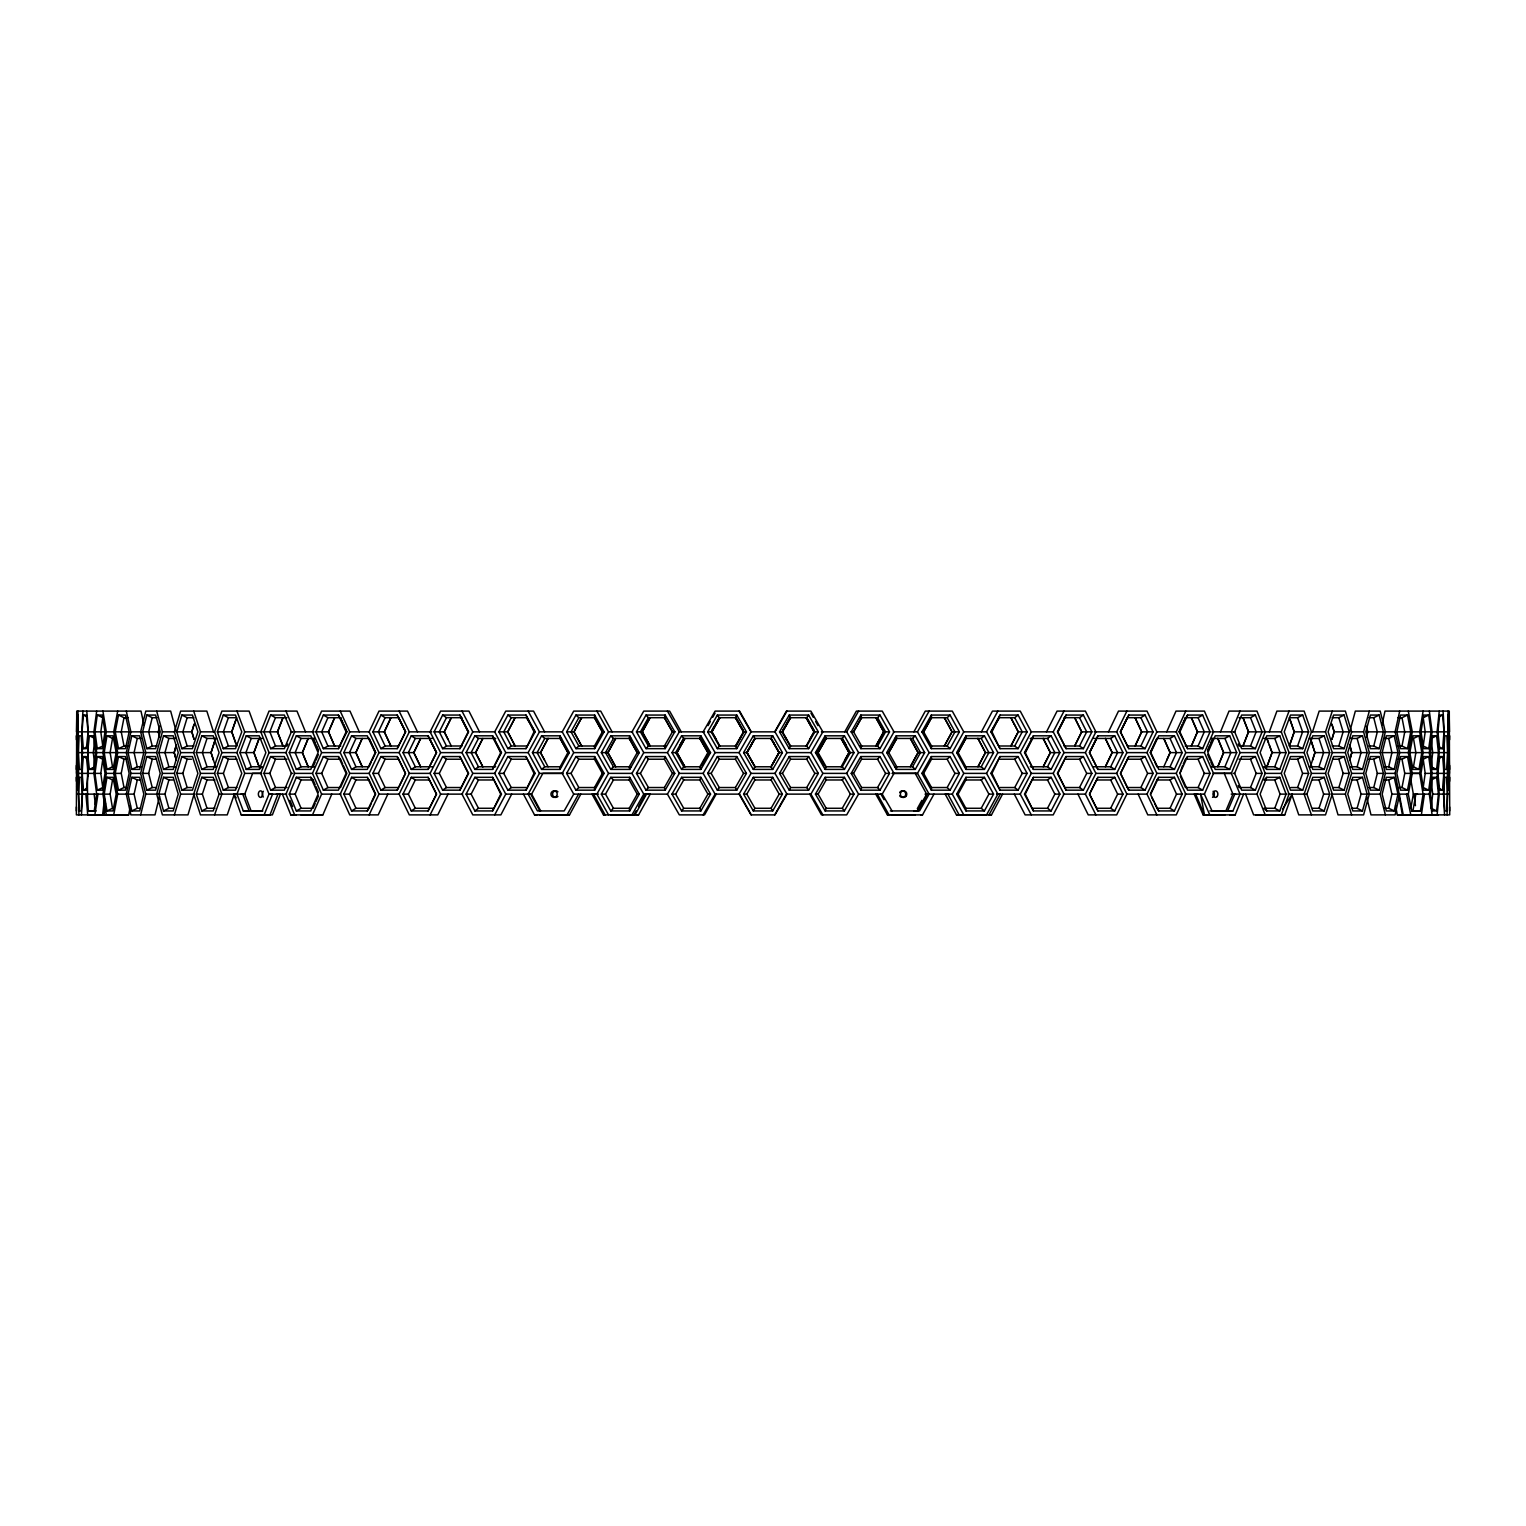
<?xml version="1.0" encoding="UTF-8"?>
<svg xmlns="http://www.w3.org/2000/svg" width="1526" height="1526" viewBox="0 0 1526 1526"><rect width="100%" height="100%" fill="white"/><g stroke="black" fill="none" stroke-linecap="round" stroke-linejoin="round"><path stroke-width="1.5" d="M106.305 814.884L102.91 794.13L85.914 794.13L87.745 814.903L103.825 814.903L103.825 810.935M76.376 810.935L76.395 806.968M76.376 769.409L76.395 765.442M1449.605 739.786L1449.7 735.818M1449.605 781.293L1449.7 777.325M76.529 731.851L76.815 715.065L77.826 715.065L77.826 748.656L76.815 748.656L76.72 744.688M143.978 724.945L141.002 711.097L76.72 711.097L76.395 814.884L128.699 814.884L130.435 805.671M76.529 773.377L76.815 756.572L77.826 756.572L77.826 790.163L76.815 790.163L76.72 786.214M1395.565 805.671L1397.301 814.884L1449.7 814.884L1449.28 711.097L1384.998 711.097L1382.022 724.945M1449.28 744.688L1449.185 748.656L1448.174 748.656L1448.174 715.065L1449.185 715.065L1449.471 731.851M1449.28 786.214L1449.185 790.163L1448.174 790.163L1448.174 756.572L1449.185 756.572L1449.471 773.377M560.042 769.409L560.156 766.777L567.901 752.604L560.156 738.45L560.042 735.818L541.596 735.818L532.44 752.623L541.596 769.409L560.042 769.409L569.332 752.623L560.042 735.818M965.958 769.409L965.844 766.777L958.099 752.604L965.844 738.45L965.958 735.818L984.404 735.818L993.56 752.623L984.404 769.409L965.958 769.409L956.668 752.623L965.958 735.818M965.958 810.935L965.844 808.284L958.099 794.13L965.844 779.977L965.958 777.325L984.404 777.325L993.56 794.13L984.404 810.935L965.958 810.935L956.668 794.13L965.958 777.325M78.913 814.884L77.979 711.097M78.341 752.623L79.123 735.818L81.164 735.818L82.385 752.623L81.164 769.409L79.123 769.409L78.341 752.623L83.835 752.604M78.341 794.13L79.123 777.325L81.164 777.325L82.385 794.13L81.164 810.935L79.123 810.935L78.341 794.13L83.835 794.13M1447.087 814.884L1448.021 711.097M1447.659 752.623L1446.877 769.409L1444.836 769.409L1443.615 752.623L1444.836 735.818L1446.877 735.818L1447.659 752.623L1439.266 752.623L1437.091 731.851L1439.266 711.097M1447.659 794.13L1446.877 810.935L1444.836 810.935L1443.615 794.13L1444.836 777.325L1446.877 777.325L1447.659 794.13L1432.685 794.13L1431.14 808.284M594.663 748.656L594.472 746.004L602.35 731.851L594.472 717.697L594.663 715.065L575.931 715.065L566.623 731.851L575.931 748.656L594.663 748.656L604.086 731.851L594.663 715.065M594.663 790.163L594.472 787.53L602.331 773.377L594.472 759.223L594.663 756.572L575.931 756.572L566.623 773.377L575.931 790.163L594.663 790.163L604.086 773.377L594.663 756.572M931.337 748.656L931.528 746.004L923.65 731.851L931.509 717.697L931.337 715.065L950.069 715.065L959.377 731.851L950.069 748.656L931.337 748.656L921.914 731.851L931.337 715.065M931.337 790.163L931.528 787.53L923.65 773.377L931.509 759.223L931.337 756.572L950.069 756.572L959.377 773.377L950.069 790.163L931.337 790.163L921.914 773.377L931.337 756.572M87.859 734.731L87.936 728.036M87.859 776.257L87.936 769.562M1438.064 735.608L1437.931 726.223M1438.064 777.135L1438.064 769.619M81.412 814.884C84.197 780.301 80.191 745.699 82.976 711.097M82.022 731.851L83.32 715.065L86.353 715.065L88.088 731.851L86.353 748.656L83.32 748.656L82.022 731.851L87.65 731.851M82.022 773.377L83.32 756.572L86.353 756.572L88.088 773.377L86.353 790.163L83.32 790.163L82.022 773.377L87.65 773.377M1443.977 731.851L1442.68 748.656L1439.647 748.656L1437.912 731.851L1439.647 715.065L1442.68 715.065L1443.977 731.851L1438.35 731.851M1443.024 711.097C1445.809 745.699 1441.803 780.301 1444.588 814.884M1443.977 773.377L1442.68 790.163L1439.647 790.163L1437.912 773.377L1439.647 756.572L1442.68 756.572L1443.977 773.377L1438.35 773.377M96.691 711.097L93.906 731.851L96.691 752.623L93.906 773.377L96.691 794.13L94.23 810.935L88.374 810.935C85.609 777.631 90.377 744.383 86.734 711.097M87.573 752.623L89.366 735.818L93.41 735.818L95.623 752.623L93.41 769.409L89.366 769.409L87.573 752.623L102.91 752.623L106.305 773.377L102.91 794.13M1438.427 752.623L1436.634 769.409L1432.59 769.409L1430.377 752.623L1432.59 735.818L1436.634 735.818L1438.427 752.623L1423.09 752.623L1419.695 773.377L1423.09 794.13L1420.439 810.935L1411.798 810.935L1408.288 794.13L1412.294 773.377L1408.288 752.623L1412.294 731.851L1408.288 711.097M1437.091 814.884L1439.266 794.13L1437.091 773.377L1439.266 752.623M1431.14 766.777L1432.685 752.623L1431.14 738.45M1436.634 810.935L1438.427 794.13L1436.634 777.325L1432.59 777.325L1430.377 794.13L1432.59 810.935L1436.634 810.935L1432.971 809.161M94.86 738.45L93.315 752.604L94.86 766.777M104.092 814.884L105.447 803.363M104.531 798.747L102.604 814.903L101.231 814.903M97.263 790.163L102.776 787.53L100.811 773.377L102.776 759.223L97.263 756.572L94.974 773.377L97.263 790.163L102.299 790.163L105.008 773.377L102.299 756.572L97.263 756.572M1428.737 756.572L1423.224 759.223L1425.189 773.377L1423.224 787.53L1428.737 790.163L1431.026 773.377L1428.737 756.572L1423.701 756.572L1420.992 773.377L1423.701 790.163L1428.737 790.163M94.974 731.851L97.263 715.065L102.299 715.065L105.008 731.851L102.299 748.656L97.263 748.656L94.974 731.851L114.965 731.851M1432.094 814.884L1429.309 794.13L1432.094 773.377L1429.309 752.623L1432.094 731.851L1429.309 711.097M1428.737 748.656L1431.026 731.851L1428.737 715.065L1423.701 715.065L1420.992 731.851L1423.701 748.656L1428.737 748.656L1423.224 746.004L1425.189 731.851L1423.224 717.697L1428.737 715.065M525.993 748.656L534.005 731.851L525.993 715.065L507.891 715.065L498.907 731.851L507.891 748.656L525.993 748.656L535.111 731.851L525.993 715.065M525.993 790.163L534.005 773.377L525.993 756.572L507.891 756.572L498.907 773.377L507.891 790.163L525.993 790.163L535.111 773.377L525.993 756.572M1000.007 715.065L991.995 731.851L1000.007 748.656L1018.109 748.656L1027.093 731.851L1018.109 715.065L1000.007 715.065L990.889 731.851L1000.007 748.656M1000.007 790.163L991.995 773.377L1000.007 756.572L1018.109 756.572L1027.093 773.377L1018.109 790.163L1000.007 790.163L990.889 773.377L1000.007 756.572M106.992 810.935L112.504 808.284L110.139 794.13L112.504 779.977L106.992 777.325L104.207 794.13L106.992 810.935L112.981 810.935L116.186 794.13L112.981 777.325L106.992 777.325M102.91 752.623L106.305 731.851L102.91 711.097M104.207 752.623L106.992 735.818L112.981 735.818L116.186 752.623L112.981 769.409L106.992 769.409L104.207 752.623L116.205 752.604M1423.09 711.097L1419.695 731.851L1423.09 752.623M1421.793 752.623L1419.008 769.409L1413.019 769.409L1409.814 752.623L1413.019 735.818L1419.008 735.818L1421.793 752.623L1409.795 752.623M1419.008 769.409L1413.496 766.777L1415.861 752.623L1413.496 738.45L1419.008 735.818M106.992 735.818L112.504 738.45L110.139 752.604L112.504 766.777L106.992 769.409M1410.901 807.96L1413.343 794.13L1410.921 780.263M1412.904 810.935L1415.88 794.13L1417.52 794.13M629.723 769.409L629.246 766.777L637.219 752.604L629.246 738.45L629.723 735.818L610.762 735.818L601.32 752.623L610.762 769.409L629.723 769.409L639.26 752.623L629.723 735.818M629.723 810.935L629.246 808.284L637.219 794.13L629.246 779.977L629.723 777.325L610.762 777.325L601.32 794.13L610.762 810.935L629.723 810.935L639.26 794.13L629.723 777.325M896.277 769.409L896.754 766.777L888.781 752.604L896.735 738.45L896.277 735.818L915.238 735.818L924.68 752.623L915.238 769.409L896.277 769.409L886.74 752.623L896.277 735.818M118.513 790.163L124.007 787.53L121.241 773.377L124.007 759.223L118.513 756.572L115.232 773.377L118.513 790.163L125.456 790.163L129.138 773.377L125.456 756.572L118.513 756.572M1407.487 756.572L1401.993 759.223L1404.759 773.377L1401.993 787.53L1407.487 790.163L1410.768 773.377L1407.487 756.572L1400.544 756.572L1396.862 773.377L1400.544 790.163L1407.487 790.163M117.712 711.097L113.706 731.851L117.712 752.623L113.706 773.377L117.712 794.13L113.706 814.884M115.232 731.851L118.513 715.065L125.456 715.065L129.138 731.851L125.456 748.656L118.513 748.656L115.232 731.851L141.308 731.851M1407.487 748.656L1401.993 746.004L1404.759 731.851L1401.993 717.697L1407.487 715.065L1410.768 731.851L1407.487 748.656L1400.544 748.656L1396.862 731.851L1400.544 715.065L1407.487 715.065M118.513 715.065L124.007 717.697L121.241 731.851L124.007 746.004L118.513 748.656M131.808 810.935L139.686 810.935L143.826 794.13L139.686 777.325L131.808 777.325L128.05 794.13L131.808 810.935L137.264 808.284L134.097 794.13L137.264 779.977L140.487 779.977M1394.192 777.325L1388.736 779.977L1391.903 794.13L1388.736 808.284L1394.192 810.935L1397.95 794.13L1394.192 777.325L1386.314 777.325L1382.175 794.13L1386.314 810.935L1394.192 810.935M159.486 796.438L155.003 814.884L130.893 814.884L126.296 794.13L130.893 773.377L126.296 752.623L130.893 731.851L126.296 711.097M128.05 752.623L131.808 735.818L139.686 735.818L143.826 752.623L139.686 769.409L131.808 769.409L128.05 752.623L143.864 752.604M1399.704 711.097L1395.107 731.851L1399.704 752.623L1395.107 773.377L1403.271 814.884L1421.374 814.903L1424.445 794.13L1413.343 794.13M1397.95 752.623L1394.192 769.409L1386.314 769.409L1382.175 752.623L1386.314 735.818L1394.192 735.818L1397.95 752.623L1382.155 752.623M1394.192 769.409L1388.736 766.777L1391.903 752.623L1388.736 738.45L1394.192 735.818M141.136 738.45L137.264 738.45L134.097 752.604L137.264 766.777L131.808 769.409M159.581 737.478L158.227 731.851L159.562 726.147M1366.876 735.608L1366.876 728.036M155.862 787.53L152.238 787.53L148.69 773.377L152.238 759.223L155.862 759.223M159.124 728.093L159.105 735.608M1366.419 737.497L1367.811 731.851L1366.419 726.223M1368.936 759.223L1373.762 759.223L1377.31 773.377L1373.762 787.53L1368.936 787.53M142.605 731.851L146.82 715.065L155.633 715.065L160.211 731.851L155.633 748.656L146.82 748.656L142.605 731.851L158.227 731.851M140.64 814.884L145.79 794.13L140.64 773.377L145.79 752.623L140.64 731.851L145.79 711.097L170.664 711.097L176.253 731.851M142.605 773.377L146.82 756.572L155.633 756.572L160.211 773.377L155.633 790.163L146.82 790.163L142.605 773.377L148.69 773.377M1383.395 731.851L1379.18 748.656L1370.367 748.656L1365.789 731.851L1370.367 715.065L1379.18 715.065L1383.395 731.851L1367.811 731.851M1385.36 814.884L1380.21 794.13L1385.36 773.377L1380.21 752.623L1385.36 731.851L1380.21 711.097L1355.336 711.097L1349.747 731.851M1383.395 773.377L1379.18 790.163L1370.367 790.163L1365.789 773.377L1370.367 756.572L1379.18 756.572L1383.395 773.377L1377.31 773.377M492.593 769.409L500.738 752.604L492.593 735.818L474.872 735.818L466.098 752.623L474.872 769.409L492.593 769.409L501.539 752.623L492.593 735.818M492.593 810.935L500.738 794.13L492.593 777.325L474.872 777.325L466.098 794.13L474.872 810.935L492.593 810.935L501.539 794.13L492.593 777.325M1368.936 746.004L1373.762 746.004L1377.31 731.851L1373.762 717.697L1369.032 717.697M156.968 717.697L152.238 717.697L148.69 731.851L152.238 746.004L156.968 746.004M176.253 745.108L174.212 752.623L176.253 760.139L174.231 752.604L176.234 744.993M1033.407 769.409L1025.262 752.623L1033.407 735.818L1051.128 735.818L1059.902 752.623L1051.128 769.409L1033.407 769.409L1024.461 752.623L1033.407 735.818M1033.407 810.935L1025.262 794.13L1033.407 777.325L1051.128 777.325L1059.902 794.13L1051.128 810.935L1033.407 810.935L1024.461 794.13L1033.407 777.325M1349.747 745.108L1351.788 752.623L1349.766 760.12L1351.788 752.623L1349.766 744.993M172.877 808.284L168.89 808.284L164.961 794.13L168.89 779.977L172.877 779.977M1351.788 779.977L1357.11 779.977L1361.039 794.13L1357.11 808.284L1351.788 808.284M213.468 731.851L206.83 711.097L180.64 711.097L174.384 731.851L180.64 752.623L174.384 773.377L180.64 794.13L194.088 794.13L187.965 814.884L162.405 814.884L156.682 794.13L162.405 773.377L156.682 752.623L162.405 731.851L156.682 711.097M158.857 752.623L163.53 735.818L173.22 735.818L178.256 752.623L173.22 769.409L163.53 769.409L158.857 752.623L174.231 752.604M158.857 794.13L163.53 777.325L173.22 777.325L178.256 794.13L173.22 810.935L163.53 810.935L158.857 794.13L164.961 794.13M1312.532 731.851L1319.17 711.097L1345.36 711.097L1351.616 731.851L1345.36 752.623L1351.616 773.377L1345.36 794.13L1331.912 794.13L1338.035 814.884L1363.595 814.884L1369.318 794.13L1363.595 773.377L1369.318 752.623L1363.595 731.851L1369.318 711.097M1367.143 752.623L1362.47 769.409L1352.78 769.409L1347.744 752.623L1352.78 735.818L1362.47 735.818L1367.143 752.623L1351.788 752.623M1367.143 794.13L1362.47 810.935L1352.78 810.935L1347.744 794.13L1352.78 777.325L1362.47 777.325L1367.143 794.13L1361.039 794.13M1350.224 766.777L1357.11 766.777L1361.039 752.623L1357.11 738.45L1350.224 738.45M194.088 724.335L191.837 731.851L194.069 739.385L191.875 731.851L194.05 724.24M175.776 738.45L168.89 738.45L164.961 752.604L168.89 766.777L175.776 766.777M665.164 748.656L664.401 746.004L672.432 731.851L664.401 717.697L665.164 715.065L646.013 715.065L636.476 731.851L646.013 748.656L665.164 748.656L674.778 731.851L665.164 715.065M665.164 790.163L664.401 787.53L672.432 773.377L664.401 759.223L665.164 756.572L646.013 756.572L636.476 773.377L646.013 790.163L665.164 790.163L674.778 773.377L665.164 756.572M860.836 748.656L861.599 746.004L853.568 731.851L861.58 717.697L860.836 715.065L879.987 715.065L889.524 731.851L879.987 748.656L860.836 748.656L851.222 731.851L860.836 715.065M860.836 790.163L861.599 787.53L853.568 773.377L861.58 759.223L860.836 756.572L879.987 756.572L889.524 773.377L879.987 790.163L860.836 790.163L851.222 773.377L860.836 756.572M1331.912 724.335L1334.163 731.851L1331.931 739.366L1334.163 731.851L1331.95 724.24M191.513 787.53L187.164 787.53L182.872 773.377L187.164 759.223L191.513 759.223M1333.018 759.223L1338.836 759.223L1343.128 773.377L1338.836 787.53L1333.018 787.53M176.768 731.851L181.88 715.065L192.429 715.065L197.903 731.851L192.429 748.656L181.88 748.656L176.768 731.851L191.875 731.851M176.768 773.377L181.88 756.572L192.429 756.572L197.903 773.377L192.429 790.163L181.88 790.163L176.768 773.377L182.872 773.377M174.384 814.884L180.64 794.13M1349.232 731.851L1344.12 748.656L1333.571 748.656L1328.097 731.851L1333.571 715.065L1344.12 715.065L1349.232 731.851L1334.163 731.851M1349.232 773.377L1344.12 790.163L1333.571 790.163L1328.097 773.377L1333.571 756.572L1344.12 756.572L1349.232 773.377L1343.128 773.377M1332.16 746.004L1338.836 746.004L1343.128 731.851L1338.836 717.697L1332.16 717.697M215.605 766.777L211.065 752.604L215.605 738.45M193.84 717.697L187.164 717.697L182.872 731.851L187.164 746.004L193.84 746.004M214.937 808.284L207.021 808.284L202.367 794.13L207.021 779.977L214.937 779.977M1310.376 766.777L1314.935 752.604L1311.12 740.644M213.449 760.139L211.046 752.623L214.899 740.682M1312.551 760.139L1314.954 752.623L1310.376 738.45M1312.703 779.977L1318.979 779.977L1323.633 794.13L1318.979 808.284L1312.703 808.284M234.355 794.13L227.24 814.884L200.497 814.884L193.707 794.13L200.497 773.377L193.707 752.623L200.497 731.851L193.707 711.097M196.282 752.623L201.814 735.818L213.22 735.818L219.095 752.623L213.22 769.409L201.814 769.409L196.282 752.623L211.065 752.604M196.282 794.13L201.814 777.325L213.22 777.325L219.095 794.13L213.22 810.935L201.814 810.935L196.282 794.13L202.367 794.13M1291.645 794.13L1298.76 814.884L1325.503 814.884L1332.293 794.13L1325.503 773.377L1332.293 752.623L1325.503 731.851L1332.293 711.097M1329.718 752.623L1324.187 769.409L1312.78 769.409L1306.905 752.623L1312.78 735.818L1324.187 735.818L1329.718 752.623L1314.954 752.623M1329.718 794.13L1324.187 810.935L1312.78 810.935L1306.905 794.13L1312.78 777.325L1324.187 777.325L1329.718 794.13L1323.633 794.13M1309.461 766.777L1318.979 766.777L1323.633 752.623L1318.979 738.45L1309.461 738.45M223.292 748.656L228.404 746.004L236.873 746.004L231.78 731.851L236.644 717.697L228.385 717.697L223.292 715.065L217.36 731.851L223.292 748.656L235.5 748.656L241.776 731.851L235.5 715.065L223.292 715.065M216.539 738.45L207.021 738.45L202.367 752.604L207.021 766.777L216.539 766.777M1290.119 719.871L1294.22 731.851L1290.119 743.791M236.873 787.53L228.404 787.53L223.406 773.377L228.385 759.223L236.873 759.223M235.901 719.91L231.742 731.851L235.881 743.791M1302.708 715.065L1297.596 717.697L1289.336 717.697L1294.258 731.851L1289.336 746.004L1297.596 746.004L1302.708 748.656L1308.64 731.851L1302.708 715.065L1290.5 715.065L1284.224 731.851L1290.5 748.656L1302.708 748.656M1290.882 759.223L1297.596 759.223L1302.594 773.377L1297.596 787.53L1290.882 787.53M214.575 814.884L221.88 794.13L214.575 773.377L221.88 752.623L214.575 731.851L221.88 711.097L249.1 711.097L256.692 731.851M217.36 773.377L223.292 756.572L235.5 756.572L241.776 773.377L235.5 790.163L223.292 790.163L217.36 773.377L223.406 773.377M1311.425 814.884L1304.12 794.13L1311.425 773.377L1304.12 752.623L1311.425 731.851L1304.12 711.097L1276.9 711.097L1269.308 731.851M1308.64 773.377L1302.708 790.163L1290.5 790.163L1284.224 773.377L1290.5 756.572L1302.708 756.572L1308.64 773.377L1302.594 773.377M256.692 760.139L259.153 766.777L253.907 752.623L259.134 738.45L253.907 752.623L256.673 760.12M1297.596 746.004L1302.594 731.851L1297.596 717.697M1260.419 814.903L1255.993 814.903L1284.758 814.903L1292.236 794.13L1282.508 809.219M228.385 717.697L223.406 731.851L228.404 746.004M459.917 748.656L468.177 731.851L459.917 715.065L442.635 715.065L434.109 731.851L442.635 748.656L459.917 748.656L468.654 731.851L459.917 715.065M459.917 790.163L468.177 773.377L459.917 756.572L442.635 756.572L434.109 773.377L442.635 790.163L459.917 790.163L468.654 773.377L459.917 756.572M1269.327 760.12L1272.055 752.604L1269.327 744.993M1066.083 748.656L1057.823 731.851L1066.083 715.065L1083.365 715.065L1091.891 731.851L1083.365 748.656L1066.083 748.656L1057.346 731.851L1066.083 715.065M1066.083 790.163L1057.823 773.377L1066.083 756.572L1083.365 756.572L1091.891 773.377L1083.365 790.163L1066.083 790.163L1057.346 773.377L1066.083 756.572M1268.507 742.819L1266.866 738.45L1272.093 752.623L1266.866 766.777L1269.308 760.139M1274.763 779.977L1280.066 794.13L1274.763 808.284L1263.929 808.284L1266.771 810.935L1279.742 810.935L1286.075 794.13L1279.742 777.325L1266.771 777.325L1263.909 779.977L1274.763 779.977L1279.742 777.325M305.486 731.851L296.979 711.097L269.034 711.097L260.774 731.851L269.034 752.623L260.774 773.377L269.034 794.13L262.091 810.935L243.283 810.935L236.969 794.13L244.732 773.377L236.95 752.623L244.732 731.851L236.95 711.097M239.925 752.623L246.258 735.818L259.229 735.818L265.886 752.623L259.229 769.409L246.258 769.409L239.925 752.623L253.945 752.604M1245.578 794.13L1253.628 814.884L1281.268 814.884L1289.05 794.13L1281.268 773.377L1289.05 752.623L1281.268 731.851L1289.05 711.097M1266.771 769.409L1260.114 752.623L1266.771 735.818L1279.742 735.818L1286.075 752.623L1279.742 769.409L1266.771 769.409L1263.929 766.777L1274.763 766.777L1279.742 769.409M277.503 731.851L282.997 717.697L277.465 731.851L283.016 746.004L277.465 731.851L263.922 731.851L270.636 748.656L284.351 748.656L291.352 731.851L284.351 715.065L270.636 715.065L263.922 731.851M1274.763 766.777L1280.066 752.623L1274.763 738.45L1263.909 738.45M251.046 810.745L244.751 794.13L252.629 773.377L261.69 773.358M244.751 794.13L233.764 794.13L241.242 814.903L270.007 814.903L277.961 794.13M1248.497 731.851L1243.003 746.004L1248.535 731.851L1243.003 717.697L1248.535 731.851L1262.078 731.851L1255.364 748.656L1241.649 748.656L1234.648 731.851L1241.649 715.065L1255.364 715.065L1262.078 731.851M262.091 738.45L251.237 738.45L245.934 752.604L251.237 766.777L262.071 766.777L259.229 769.409M286.945 787.53L275.5 787.53L269.854 773.377L275.481 759.223L286.945 759.223M1266.771 777.325L1260.114 794.13L1266.771 810.935M1239.055 759.223L1250.5 759.223L1256.146 773.377L1250.5 787.53L1239.055 787.53L1238.235 785.509M700.873 769.409L699.824 766.777L707.911 752.604L699.824 738.45L700.873 735.818L681.588 735.818L671.974 752.623L681.588 769.409L700.873 769.409L710.544 752.623L700.873 735.818M700.873 810.935L699.824 808.284L707.911 794.13L699.824 779.977L700.873 777.325L681.588 777.325L671.974 794.13L681.588 810.935L700.873 810.935L710.544 794.13L700.873 777.325M825.127 769.409L826.176 766.777L818.089 752.604L826.157 738.45L825.127 735.818L844.412 735.818L854.026 752.623L844.412 769.409L825.127 769.409L815.456 752.623L825.127 735.818M825.127 810.935L826.176 808.284L818.089 794.13L826.157 779.977L825.127 777.325L844.412 777.325L854.026 794.13L844.412 810.935L825.127 810.935L815.456 794.13L825.127 777.325M263.922 773.377L270.636 756.572L284.351 756.572L291.352 773.377L284.351 790.163L270.636 790.163L263.922 773.377L269.854 773.377M302.396 752.604L308.195 738.45L302.358 752.623L308.195 766.777L302.358 752.623L289.291 752.623L296.349 769.409L310.77 769.409L318.114 752.623L310.77 735.818L296.349 735.818L289.291 752.623M1265.226 814.884L1256.966 794.13L1265.226 773.377L1256.966 752.623L1265.226 731.851L1256.966 711.097L1229.021 711.097L1220.514 731.851M1262.078 773.377L1255.364 790.163L1241.649 790.163L1234.648 773.377L1241.649 756.572L1255.364 756.572L1262.078 773.377L1256.146 773.377M1238.235 743.982L1239.055 746.004L1250.5 746.004L1256.146 731.851L1250.5 717.697L1239.055 717.697M264.132 814.903L272.563 794.13L269.034 794.13L286.583 794.13M1223.604 752.604L1217.805 766.777L1223.642 752.623L1217.805 738.45L1223.642 752.623L1236.709 752.623L1229.651 769.409L1215.23 769.409L1207.886 752.623L1215.23 735.818L1229.651 735.818L1236.709 752.623M1197.891 794.13L1194.209 794.13L1203.117 814.884L1235.202 814.903L1243.614 794.13M287.765 743.982L286.945 746.004L275.5 746.004L270.636 748.656M311.075 808.284L301.08 808.284L295.147 794.13L301.061 779.977L313.097 779.977L315.233 784.955M286.945 717.697L275.481 717.697L272.811 724.24L269.854 731.851L275.5 746.004M328.567 731.851L334.614 717.697L328.51 731.851L334.614 746.004L328.51 731.851L315.958 731.851L323.359 748.656L338.429 748.656L346.898 731.851L343.503 724.24M294.671 814.884L285.972 794.13L294.671 773.377L285.972 752.623L294.671 731.851L285.972 711.097M310.77 777.325L318.114 794.13L310.77 810.935L296.349 810.935L289.291 794.13L296.349 777.325L310.77 777.325L313.097 779.977M1209.851 810.935L1232.951 810.935L1240.028 794.13L1231.329 773.377L1240.028 752.623L1231.329 731.851L1240.028 711.097M1211.892 766.777L1224.92 766.777L1230.853 752.623L1224.92 738.45L1211.797 738.45M1225.95 810.745L1232.951 794.13L1224.233 773.339L1213.246 773.358M1197.433 731.851L1191.386 746.004L1197.49 731.851L1191.386 717.697L1197.49 731.851L1210.042 731.851L1202.641 748.656L1187.571 748.656L1179.102 731.851L1182.497 724.24M1227.648 810.935L1234.801 794.13M343.484 765.861L346.898 773.377L340.508 787.53L327.918 787.53L321.719 773.377L327.918 759.223L340.508 759.223L342.74 764.202M1207.581 750.716L1210.023 744.993M313.097 766.777L315.233 761.798M313.097 808.284L315.233 803.305M301.805 814.884L322.883 814.884L331.791 794.13M1210.767 743.448L1212.903 738.45L1210.976 742.819M314.203 738.45L301.061 738.45L295.147 752.604L301.08 766.777L314.108 766.777M315.958 760.139L318.4 754.493M315.958 801.646L318.4 796.019M1207.6 750.735L1210.042 745.108M1183.241 764.125L1185.492 759.223L1198.082 759.223L1204.281 773.377L1198.082 787.53L1185.492 787.53L1180.418 776.257M355.901 752.604L362.215 738.45L355.863 752.623L362.234 766.777L355.901 752.604L343.846 752.623L351.571 769.409L367.27 769.409L375.224 752.623L367.27 735.818L351.571 735.818L343.846 752.623M315.958 731.851L323.359 715.065L338.429 715.065L342.759 722.599M312.487 814.884L321.604 794.13L312.487 773.377L321.604 752.623L312.487 731.851L321.604 711.097L349.988 711.097L359.278 731.851M338.429 756.572L346.097 773.377L338.429 790.163L323.359 790.163L315.958 773.377L323.359 756.572L338.429 756.572L340.508 759.223M1232.951 810.935L1212.045 810.935L1204.415 794.13L1213.513 773.377L1204.395 752.623L1213.513 731.851L1204.395 711.097L1176.012 711.097L1166.722 731.851M1210.042 773.377L1202.641 790.163L1187.571 790.163L1179.903 773.377L1187.571 756.572L1202.641 756.572L1210.042 773.377L1204.281 773.377M1185.187 746.004L1198.082 746.004L1204.281 731.851L1198.082 717.697L1185.092 717.697M1166.761 760.12L1170.099 752.604L1163.785 738.45L1170.137 752.623L1163.785 766.777M371.39 803.305L369.063 808.284L355.959 808.284L349.492 794.13L355.959 779.977L369.063 779.977L375.701 794.13L372.153 801.646M1182.497 765.747L1179.903 773.377M1183.26 722.675L1187.571 715.065L1202.641 715.065L1210.042 731.851M340.908 717.697L327.918 717.697L321.719 731.851L327.918 746.004L340.813 746.004M338.429 748.656L346.097 731.851L338.429 715.065M1187.571 715.065L1179.903 731.851L1187.571 748.656M384.361 731.851L390.923 717.697L384.323 731.851L390.923 746.004L384.323 731.851L372.897 731.851L380.909 748.656L397.18 748.656L405.573 731.851L397.18 715.065L380.909 715.065L372.897 731.851M1179.102 731.851L1182.516 724.354M1156.918 779.977L1158.73 777.325L1174.429 777.325L1182.154 794.13L1174.429 810.935L1158.73 810.935L1150.299 794.13L1156.918 779.977L1170.041 779.977L1176.508 794.13L1170.041 808.284L1156.937 808.284L1154.553 803.172M387.871 794.13L378.219 814.884L349.74 814.884L340.222 794.13L349.74 773.377L340.222 752.623L349.74 731.851L340.222 711.097M369.063 808.284L367.27 810.935L351.571 810.935L343.846 794.13L351.571 777.325L367.27 777.325L369.063 779.977M1138.129 794.13L1147.781 814.884L1176.26 814.884L1185.778 794.13L1176.26 773.377L1185.778 752.623L1176.26 731.851L1185.778 711.097M1183.241 722.599L1185.492 717.697M1182.154 752.623L1174.429 769.409L1158.73 769.409L1150.776 752.623L1158.73 735.818L1174.429 735.818L1182.154 752.623L1170.137 752.623M1141.639 731.851L1135.077 746.004L1141.677 731.851L1135.077 717.697L1141.677 731.851L1153.103 731.851L1145.091 748.656L1128.82 748.656L1120.427 731.851L1128.82 715.065L1145.091 715.065L1153.103 731.851M1154.61 761.798L1156.937 766.777L1170.041 766.777L1176.508 752.623L1170.041 738.45L1156.918 738.45L1150.299 752.604L1153.847 760.139M398.706 759.223L397.18 756.572L380.909 756.572L372.897 773.377L380.909 790.163L397.18 790.163L398.706 787.53L385.124 787.53L378.41 773.377L385.105 759.223L398.706 759.223L405.573 773.377L399.507 785.871M371.39 761.798L369.063 766.777L355.959 766.777L351.571 769.409M1156.937 738.45L1150.299 752.623M372.153 760.139L375.701 752.623L369.082 738.45L355.959 738.45L349.492 752.604L355.959 766.777M367.27 810.935L375.224 794.13L367.27 777.325M413.87 752.604L420.642 738.45L413.813 752.623L420.642 766.777L413.813 752.623L402.998 752.623L411.295 769.409L428.081 769.409L436.589 752.623L428.081 735.818L411.295 735.818L402.998 752.623M1158.73 777.325L1150.776 794.13M428.081 769.409L432.659 760.12M428.081 810.935L436.436 794.13L428.081 777.325L411.295 777.325L402.998 794.13L411.295 810.935L428.081 810.935L436.589 794.13L428.081 777.325M1127.294 759.223L1140.876 759.223L1147.59 773.377L1140.876 787.53L1127.294 787.53L1120.427 773.377L1128.82 756.572L1145.091 756.572L1153.103 773.377L1145.091 790.163L1128.82 790.163L1127.294 787.53M369.12 814.884L379.001 794.13L369.12 773.377L379.001 752.623L369.12 731.851L379.001 711.097L407.499 711.097L417.495 731.851M1093.36 760.139L1089.564 752.623L1097.919 735.818L1114.705 735.818L1123.002 752.623L1114.705 769.409L1097.919 769.409L1089.411 752.623L1097.919 735.818M1097.919 810.935L1089.564 794.13L1097.919 777.325L1114.705 777.325L1123.002 794.13L1114.705 810.935L1097.919 810.935L1089.411 794.13L1097.919 777.325M1156.88 814.884L1146.999 794.13L1156.88 773.377L1146.999 752.623L1156.88 731.851L1146.999 711.097L1118.501 711.097L1108.505 731.851M1112.13 752.604L1105.358 766.777L1112.187 752.623L1105.358 738.45L1112.187 752.623L1123.002 752.623M1127.294 746.004L1140.876 746.004L1147.59 731.851L1140.876 717.697L1127.294 717.697L1120.427 731.851L1128.82 748.656M429.34 808.284L415.32 808.284L408.377 794.13L415.301 779.977L429.34 779.977M448.034 739.385L444.276 731.851L451.315 717.697L444.276 731.851L451.315 746.004M397.18 748.656L405.573 731.851L398.706 717.697L385.105 717.697L378.41 731.851L385.124 746.004L398.706 746.004M397.18 790.163L405.42 773.377L397.18 756.572M1128.82 715.065L1120.427 731.851M1128.82 756.572L1120.58 773.377L1128.82 790.163M1096.66 779.977L1110.68 779.977L1117.623 794.13L1110.68 808.284L1096.66 808.284M448.053 794.13L437.771 814.884L409.33 814.884L399.106 794.13L409.33 773.377L399.106 752.623L409.33 731.851L399.106 711.097M1081.667 731.851L1074.686 746.004L1081.724 731.851L1074.686 717.697L1081.724 731.851L1091.891 731.851M1077.947 794.13L1088.229 814.884L1116.67 814.884L1126.894 794.13L1116.67 773.377L1126.894 752.623L1116.67 731.851L1126.894 711.097M460.89 787.53L446.469 787.53L439.297 773.377L446.45 759.223L460.89 759.223M1089.564 752.623L1096.66 738.45M1093.76 766.777L1110.68 766.777L1117.623 752.623L1110.68 738.45L1093.799 738.45M475.654 752.604L482.826 738.45L475.597 752.623L482.826 766.777L475.597 752.623L466.098 752.623M736.753 748.656L735.418 746.004L743.524 731.851L735.418 717.697L736.753 715.065L717.373 715.065L707.702 731.851L717.373 748.656L736.753 748.656L746.443 731.851L736.753 715.065M736.753 790.163L735.418 787.53L743.524 773.377L735.418 759.223L736.753 756.572L717.373 756.572L707.702 773.377L717.373 790.163L736.753 790.163L746.443 773.377L736.753 756.572M789.247 748.656L790.582 746.004L782.476 731.851L790.563 717.697L789.247 715.065L808.627 715.065L818.298 731.851L808.627 748.656L789.247 748.656L779.557 731.851L789.247 715.065M789.247 790.163L790.582 787.53L782.476 773.377L790.563 759.223L789.247 756.572L808.627 756.572L818.298 773.377L808.627 790.163L789.247 790.163L779.557 773.377L789.247 756.572M432.201 738.45L415.301 738.45L408.377 752.604L415.32 766.777L432.239 766.777M432.64 760.139L436.436 752.604L428.081 735.818M1050.346 752.604L1043.174 766.777L1050.403 752.623L1043.174 738.45L1050.403 752.623L1059.902 752.623M1065.11 759.223L1079.531 759.223L1086.703 773.377L1079.531 787.53L1065.11 787.53M430.084 814.884L440.613 794.13L430.084 773.377L440.613 752.623L430.084 731.851L440.613 711.097L468.921 711.097L479.488 731.851M493.26 808.284L478.477 808.284L471.133 794.13L478.458 779.977L493.26 779.977M1057.823 731.851L1065.11 717.697M1095.916 814.884L1085.387 794.13L1095.916 773.377L1085.387 752.623L1095.916 731.851L1085.387 711.097L1057.079 711.097L1046.512 731.851M507.776 731.851L515.101 717.697L507.719 731.851L515.12 746.004L507.776 731.851L498.907 731.851M1063.965 746.004L1079.531 746.004L1086.703 731.851L1079.531 717.697L1064.023 717.697M1032.72 779.977L1047.523 779.977L1054.867 794.13L1047.523 808.284L1032.74 808.284M461.977 717.697L446.45 717.697L439.297 731.851L446.469 746.004L462.035 746.004M526.375 787.53L511.267 787.53L503.752 773.377L511.267 759.223L526.375 759.223M544.572 760.139L540.528 752.623L548.063 738.45L540.528 752.623L548.082 766.777M1025.262 752.623L1032.72 738.45M511.687 794.13L500.871 814.884L472.793 814.884L461.977 794.13L472.793 773.377L461.977 752.623L472.793 731.851L461.977 711.097M1014.313 794.13L1025.129 814.884L1053.207 814.884L1064.023 794.13L1053.207 773.377L1064.023 752.623L1053.207 731.851L1064.023 711.097M1030.317 766.777L1047.523 766.777L1054.867 752.623L1047.523 738.45L1030.298 738.45M1014.313 724.335L1010.88 717.697L1018.281 731.851L1010.88 746.004L1018.223 731.851L1014.351 724.24M574.024 731.851L581.616 717.697L573.967 731.851L581.635 746.004L573.967 731.851L566.623 731.851M985.414 752.604L977.937 766.777L985.472 752.623L977.937 738.45L985.472 752.623L993.56 752.623M991.995 731.851L990.889 731.851L999.606 717.697L1014.733 717.697L1018.109 715.065M999.606 759.223L1014.733 759.223L1022.248 773.377L1014.733 787.53L999.625 787.53M495.702 738.45L478.458 738.45L471.133 752.604L478.477 766.777L495.683 766.777M981.409 731.851L992.453 711.097L1020.245 711.097L1031.309 731.851L1020.245 752.623L1031.309 773.377L1020.245 794.13L1031.309 814.884M999.625 746.004L1014.733 746.004L1022.248 731.851L1014.733 717.697M494.691 814.884L505.755 794.13L494.691 773.377L505.755 752.623L494.691 731.851L505.755 711.097L533.547 711.097L544.591 731.851M948.543 794.13L945.185 794.13L956.497 814.903L991.461 814.903L1002.563 794.13M607.958 752.604L615.665 738.45L607.901 752.623L615.684 766.777L607.901 752.623L601.32 752.623M951.976 731.851L944.384 746.004L952.033 731.851L944.384 717.697L952.033 731.851L959.377 731.851M594.472 787.53L578.831 787.53L571.048 773.377L578.831 759.223L594.472 759.223M540.585 810.745L531.62 794.13L542.836 773.377L563.094 773.339M965.844 779.977L981.237 779.977L988.905 794.13L981.237 808.284L965.844 808.284M642.332 731.851L650.114 717.697L642.274 731.851L650.133 746.004L642.274 731.851L636.476 731.851M964.546 766.777L981.237 766.777L988.905 752.623L981.237 738.45L964.527 738.45M534.005 731.851L535.111 731.851L526.375 717.697L511.267 717.697L503.752 731.851L511.267 746.004L526.375 746.004M612.098 731.851L600.71 711.097L573.719 711.097L562.236 731.851L573.719 752.623L562.236 773.377L573.719 794.13L564.181 810.935L537.419 810.935L528.149 794.13L539.441 773.377L528.13 752.623L539.441 731.851L528.13 711.097M578.564 794.13L567.062 814.903L569.503 814.903L580.815 794.13M918.042 752.604L910.316 766.777L918.099 752.623L910.335 738.45L918.099 752.623L924.68 752.623M947.913 794.13L959.129 814.884L986.559 814.884L997.87 794.13L986.559 773.377L997.87 752.623L986.559 731.851L997.87 711.097M629.246 808.284L613.433 808.284L605.517 794.13L613.414 779.977L629.246 779.977M677.029 752.604L684.888 738.45L676.972 752.623L684.907 766.777L676.972 752.623L671.974 752.623M716.19 739.385L711.917 731.851L719.852 717.697L711.917 731.851L719.871 746.004M820.378 758.25L817.173 752.623L824.193 740.091L817.173 752.623L824.212 765.117M913.902 731.851L925.29 711.097L952.281 711.097L963.764 731.851L952.281 752.623L963.764 773.377L952.281 794.13L963.764 814.884M917.317 808.666L921.876 800.368M931.509 759.223L947.169 759.223L954.952 773.377L947.169 787.53L931.528 787.53M664.401 787.53L648.416 787.53L640.424 773.377L648.397 759.223L664.401 759.223M808.627 748.656L806.739 746.004L790.067 746.004L782.17 731.851L790.067 717.697L806.758 717.697L810.573 724.24M883.668 731.851L875.867 746.004L883.726 731.851L875.886 717.697L883.726 731.851L889.524 731.851M930.784 746.004L947.169 746.004L954.952 731.851L947.169 717.697L930.765 717.697M561.473 738.45L544.744 738.45L537.095 752.604L544.763 766.777L561.454 766.777M646.509 794.13L634.988 814.884L610.877 814.884M704.573 760.12L701.807 765.098L708.77 752.604L701.807 740.091L708.827 752.623L705.622 758.25M790.087 717.697L782.113 731.851L786.386 739.385M841.112 766.777L848.971 752.604L841.112 738.45L849.028 752.623L844.775 760.139M875.771 794.13L887.407 814.884L922.505 814.903L933.988 794.13M633.977 814.903L636.285 810.745M638.593 806.586L645.498 794.13M699.824 808.284L683.724 808.284L675.675 794.13L683.724 779.977L699.824 779.977M717.373 748.656L719.261 746.004L735.933 746.004L743.83 731.851L735.933 717.697L719.242 717.697L717.373 715.065M753.31 769.409L754.912 766.777L771.088 766.777L778.947 752.604L771.05 738.45L754.893 738.45L753.31 735.818L743.601 752.623L753.31 769.409L772.69 769.409L782.399 752.623L772.69 735.818L753.31 735.818M806.148 746.004L814.026 731.851L806.148 717.697L814.083 731.851L809.81 739.385M931.528 717.697L923.669 731.851L921.914 731.851L923.669 731.851M917.431 810.745L926.663 794.13L915.18 773.339L892.023 773.377L917.469 773.377L929.124 752.623L917.469 731.851L929.124 711.097M735.913 746.004L743.887 731.851L735.913 717.697M772.69 769.409L771.088 766.777L779.004 752.623M965.844 738.45L958.099 752.604L956.668 752.623M636.952 814.903L638.593 814.884L650.229 794.13L646.776 794.13M735.418 787.53L719.261 787.53L711.173 773.377L719.242 759.223L735.418 759.223M844.755 731.851L856.372 711.097L882.238 711.097L894.026 731.851L882.238 752.623L894.026 773.377L882.238 794.13L892.023 810.935M894.598 766.777L912.567 766.777L920.483 752.623L912.567 738.45L894.598 738.45M927.312 794.13L917.889 810.935L913.826 810.935M595.235 717.697L578.831 717.697L571.048 731.851L578.831 746.004L595.216 746.004M608.531 814.884L596.876 794.13L608.531 773.377L596.876 752.623L608.531 731.851L596.876 711.097M708.026 725.632L710.372 721.474M712.699 717.315L715.045 713.176M716.209 794.13L704.535 814.884L679.318 814.884L667.434 794.13L679.318 773.377L667.434 752.623L679.318 731.851L667.434 711.097M772.69 810.935L771.088 808.284L754.912 808.284L746.805 794.13L754.893 779.977L771.088 779.977L772.69 777.325L782.399 794.13L772.69 810.935L753.31 810.935L743.601 794.13L753.31 777.325L772.69 777.325M896.754 738.45L888.781 752.623L886.74 752.623M861.58 759.223L877.584 759.223L885.557 773.377L877.584 787.53L861.599 787.53M774.712 731.851L786.405 711.097L810.897 711.097L822.857 731.851L810.897 752.623L822.857 773.377L810.897 794.13L822.857 814.884M774.712 814.884L786.405 794.13L810.897 794.13M859.977 746.004L877.584 746.004L885.557 731.851L877.584 717.697L859.977 717.697M631.974 814.884L643.762 794.13L631.974 773.377L643.762 752.623L631.974 731.851L643.762 711.097L669.628 711.097L681.245 731.851M861.599 717.697L853.568 731.851L851.222 731.851L853.568 731.851M679.947 745.108L683.724 738.45M825.108 766.777L842.276 766.777L850.325 752.623L842.276 738.45L844.412 735.818M826.176 808.284L842.276 808.284L850.325 794.13L842.276 779.977L826.157 779.977M631.402 738.45L613.414 738.45L605.517 752.604L613.433 766.777L631.402 766.777M712.241 729.981L714.397 726.223M715.465 724.354L719.261 717.697M806.739 746.004L814.827 731.851L806.739 717.697L808.627 715.065M815.456 752.623L818.089 752.604L826.176 738.45M790.582 787.53L806.739 787.53L814.827 773.377L806.739 759.223L790.563 759.223M915.18 773.339L917.469 773.377L929.124 794.13L919.529 810.935L890.364 810.935M779.557 731.851L782.476 731.851L790.582 717.697M771.088 766.777L779.195 752.604L771.107 738.45L772.69 735.818M771.088 808.284L779.195 794.13L771.088 779.977M809.791 794.13L821.465 814.884L846.682 814.884L858.566 794.13L846.682 773.377L858.566 752.623L846.682 731.851L858.566 711.097M666.004 717.697L648.397 717.697L640.424 731.851L648.416 746.004L666.023 746.004M703.143 814.884L715.103 794.13L703.143 773.377L715.103 752.623L703.143 731.851L715.103 711.097L739.595 711.097L751.288 731.851M786.958 711.097L774.979 731.851L786.958 752.623L774.979 773.377L786.958 794.13L774.979 814.884L751.021 814.884L739.042 794.13L751.021 773.377L739.042 752.623L751.021 731.851L739.042 711.097M700.892 738.45L683.724 738.45L675.675 752.604L683.724 766.777L700.892 766.777M719.242 717.697L711.173 731.851L719.261 746.004M753.31 810.935L754.912 808.284M717.373 790.163L719.261 787.53M806.739 759.223L808.627 756.572M1185.492 759.223L1187.571 756.572M681.588 769.409L683.724 766.777M681.588 810.935L683.724 808.284M842.276 779.977L844.412 777.325M646.013 748.656L648.416 746.004M646.013 790.163L648.416 787.53M877.584 717.697L879.987 715.065M877.584 759.223L879.987 756.572M610.762 769.409L613.433 766.777M610.762 810.935L613.433 808.284M912.567 738.45L915.238 735.818M575.931 748.656L578.831 746.004M575.931 790.163L578.831 787.53M947.169 717.697L950.069 715.065M947.169 759.223L950.069 756.572M541.596 769.409L544.763 766.777M981.237 738.45L984.404 735.818M981.237 779.977L984.404 777.325M507.891 748.656L511.267 746.004M507.891 790.163L511.267 787.53M1014.733 759.223L1018.109 756.572M474.872 769.409L478.477 766.777M474.872 810.935L478.477 808.284M1047.523 738.45L1051.128 735.818M1047.523 779.977L1051.128 777.325M442.635 748.656L446.469 746.004M442.635 790.163L446.469 787.53M1079.531 717.697L1083.365 715.065M1079.531 759.223L1083.365 756.572M411.295 769.409L415.32 766.777M411.295 810.935L415.32 808.284M1110.68 738.45L1114.705 735.818M1110.68 779.977L1114.705 777.325M380.909 748.656L385.124 746.004M380.909 790.163L385.124 787.53M1140.876 717.697L1145.091 715.065M1140.876 759.223L1145.091 756.572M351.571 810.935L355.959 808.284M1170.041 738.45L1174.429 735.818M1170.041 779.977L1174.429 777.325M323.359 748.656L327.918 746.004M323.359 790.163L327.918 787.53M1198.082 717.697L1202.641 715.065M1198.082 759.223L1202.641 756.572M296.349 769.409L301.08 766.777M296.349 810.935L301.08 808.284M1224.92 738.45L1229.651 735.818M270.636 790.163L275.5 787.53M1250.5 717.697L1255.364 715.065M1250.5 759.223L1255.364 756.572M246.258 769.409L251.237 766.777M1274.763 738.45L1279.742 735.818M223.292 790.163L228.404 787.53M1297.596 759.223L1302.708 756.572M201.814 769.409L207.021 766.777M201.814 810.935L207.021 808.284M1318.979 738.45L1324.187 735.818M1318.979 779.977L1324.187 777.325M181.88 748.656L187.164 746.004M181.88 790.163L187.164 787.53M1338.836 717.697L1344.12 715.065M1338.836 759.223L1344.12 756.572M163.53 769.409L168.89 766.777M163.53 810.935L168.89 808.284M1357.11 738.45L1362.47 735.818M1357.11 779.977L1362.47 777.325M146.82 748.656L152.238 746.004M146.82 790.163L152.238 787.53M1373.762 717.697L1379.18 715.065M1373.762 759.223L1379.18 756.572M83.32 748.656L86.963 746.901M83.32 790.163L86.963 788.408M1439.037 716.819L1442.68 715.065M1439.037 758.346L1442.68 756.572M89.366 769.409L93.029 767.654M1432.971 737.573L1436.634 735.818M1432.971 779.099L1436.634 777.325M97.263 748.656L102.776 746.004L100.811 731.851L102.776 717.697L97.263 715.065M405.573 731.851L397.18 715.065M375.701 752.604L369.063 738.45M346.898 731.851L343.484 724.354M542.817 814.903L544.591 814.884M990.889 773.377L991.995 773.377M956.668 794.13L958.099 794.13M592.012 794.13L603.495 814.903L605.154 814.903L593.519 794.13L596.971 794.13M707.702 731.851L711.974 731.851M743.601 752.623L746.805 752.604L754.912 738.45L746.996 752.623L754.969 766.777L746.805 752.604L754.893 738.45L747.053 752.604L754.95 766.777M707.702 773.377L711.173 773.377M779.557 773.377L782.476 773.377M851.222 773.377L853.568 773.377M921.914 773.377L923.65 773.377M531.62 794.13L505.755 794.13M671.974 794.13L675.675 794.13M743.601 794.13L746.805 794.13M815.456 794.13L818.089 794.13M99.19 814.903L104.474 814.884M128.699 814.884L116.319 814.884M252.629 814.903L256.692 814.884M119.963 814.903L123.205 814.884M523.437 794.13L534.539 814.903L536.999 814.884M1397.301 814.884L1409.681 814.884M1429.118 814.884L1430.491 814.884M1431.14 814.903L1438.255 814.903L1421.526 814.884M1424.368 814.903L1426.543 814.884M124.007 717.697L127.955 717.697M1398.026 717.697L1401.993 717.697M217.36 731.851L231.78 731.851M434.109 731.851L444.333 731.851M78.913 731.851L81.412 731.851M88.909 731.851L95.585 731.851M162.405 731.851L174.384 731.851M200.497 731.851L214.575 731.851M244.732 731.851L262.51 731.851M294.671 731.851L314.108 731.851M349.74 731.851L369.12 731.851M409.33 731.851L431.648 731.851M468.177 731.851L460.89 717.697M472.793 731.851L494.691 731.851M539.441 731.851L562.388 731.851M602.331 731.851L604.086 731.851L602.35 731.851L594.491 717.697M608.531 731.851L632.699 731.851M672.432 731.851L674.778 731.851L672.432 731.851L664.42 717.697M679.318 731.851L704.535 731.851M746.443 731.851L743.524 731.851L735.437 717.697M751.021 731.851L774.979 731.851M814.083 731.851L818.298 731.851M821.465 731.851L846.682 731.851M893.301 731.851L917.469 731.851M963.612 731.851L986.559 731.851M1018.281 731.851L1027.093 731.851M1031.309 731.851L1053.207 731.851M1094.352 731.851L1116.67 731.851M1156.88 731.851L1176.26 731.851M1211.892 731.851L1231.329 731.851M1263.49 731.851L1281.268 731.851M1294.258 731.851L1308.64 731.851M1311.425 731.851L1325.503 731.851M1351.616 731.851L1363.595 731.851M1384.692 731.851L1437.091 731.851M1444.588 731.851L1447.087 731.851M76.3 735.818L76.395 739.786M112.504 738.45L114.145 738.45M825.108 738.45L842.276 738.45L846.072 744.993M1384.406 738.45L1388.736 738.45M124.007 746.004L127.955 746.004M1398.026 746.004L1401.993 746.004M76.72 752.623L77.979 752.623M82.976 752.623L86.734 752.623M117.712 752.623L126.296 752.623M145.79 752.623L156.682 752.623M180.64 752.623L193.707 752.623M221.88 752.623L236.95 752.623M269.034 752.623L285.972 752.623M321.604 752.623L340.222 752.623M379.001 752.623L399.106 752.623M436.436 752.623L429.34 738.45M440.613 752.623L461.977 752.623M500.738 752.623L493.26 738.45M505.755 752.623L528.13 752.623M532.44 752.623L540.585 752.604M569.332 752.623L567.901 752.623L560.156 738.45M573.719 752.623L596.876 752.623M639.26 752.623L637.219 752.623L629.265 738.45M643.762 752.623L667.434 752.623M710.544 752.623L707.911 752.623L699.843 738.45M715.103 752.623L739.042 752.623M782.399 752.623L779.195 752.623L771.031 738.45L774.903 745.108M786.958 752.623L810.897 752.623M849.028 752.623L854.026 752.623M858.566 752.623L882.238 752.623M929.124 752.623L952.281 752.623M997.87 752.623L1020.245 752.623M1064.023 752.623L1085.387 752.623M1126.894 752.623L1146.999 752.623M1185.778 752.623L1204.395 752.623M1240.028 752.623L1256.966 752.623M1272.093 752.623L1286.075 752.623M1289.05 752.623L1304.12 752.623M1332.293 752.623L1345.36 752.623M1369.318 752.623L1380.21 752.623M1399.704 752.623L1408.288 752.623M1448.021 752.623L1449.28 752.623M124.007 759.223L126.849 759.223M1398.197 759.223L1401.993 759.223M112.504 766.777L114.927 766.777M137.264 766.777L141.136 766.777M1384.406 766.777L1388.736 766.777M1411.073 766.777L1413.496 766.777M1449.624 769.409L1449.605 765.442M94.974 773.377L100.811 773.377M115.232 773.377L121.241 773.377M315.958 773.377L321.719 773.377M372.897 773.377L378.41 773.377M434.109 773.377L439.297 773.377M498.907 773.377L503.752 773.377M566.623 773.377L571.048 773.377M636.476 773.377L640.424 773.377M78.913 773.377L81.412 773.377M88.909 773.377L95.07 773.377M106.305 773.377L113.706 773.377M130.893 773.377L140.64 773.377M162.405 773.377L174.384 773.377M200.497 773.377L214.575 773.377M244.732 773.377L260.774 773.377M291.352 773.377L292.782 773.377M294.671 773.377L312.487 773.377M349.74 773.377L369.12 773.377M409.33 773.377L430.084 773.377M472.793 773.377L494.691 773.377M534.005 773.377L535.111 773.377M539.441 773.377L562.236 773.377M602.331 773.377L604.086 773.377M608.531 773.377L631.974 773.377M672.432 773.377L674.778 773.377M679.318 773.377L703.143 773.377M743.524 773.377L746.443 773.377M751.021 773.377L774.979 773.377M814.827 773.377L818.298 773.377M822.857 773.377L846.682 773.377M885.557 773.377L889.524 773.377M954.952 773.377L959.377 773.377M963.764 773.377L986.559 773.377M1022.248 773.377L1027.093 773.377M1031.309 773.377L1053.207 773.377M1086.703 773.377L1091.891 773.377M1095.916 773.377L1116.67 773.377M1147.59 773.377L1153.103 773.377M1156.88 773.377L1176.26 773.377M1213.513 773.377L1231.329 773.377L1224.233 773.339M1265.226 773.377L1281.268 773.377M1311.425 773.377L1325.503 773.377M1351.616 773.377L1363.595 773.377M1385.36 773.377L1395.107 773.377M1404.759 773.377L1410.768 773.377M1412.294 773.377L1419.695 773.377L1411.703 773.358M1425.189 773.377L1431.026 773.377M1432.094 773.377L1437.091 773.377M1444.588 773.377L1447.087 773.377M76.3 777.325L76.395 781.293M112.504 779.977L114.145 779.977M1384.406 779.977L1388.736 779.977M124.007 787.53L126.849 787.53M1398.197 787.53L1401.993 787.53M104.207 794.13L110.139 794.13M128.05 794.13L134.097 794.13M289.291 794.13L295.147 794.13M343.846 794.13L349.492 794.13M402.998 794.13L408.377 794.13M466.098 794.13L471.133 794.13M76.72 794.13L77.979 794.13M82.976 794.13L86.734 794.13M117.712 794.13L128.356 794.13M145.79 794.13L157.674 794.13M219.095 794.13L221.423 794.13M221.88 794.13L236.95 794.13M241.013 794.13L245.381 794.13M321.604 794.13L340.813 794.13M379.001 794.13L399.106 794.13M440.613 794.13L462.626 794.13M573.719 794.13L598.44 794.13M601.32 794.13L605.517 794.13M637.219 794.13L639.26 794.13M643.762 794.13L667.434 794.13M707.911 794.13L710.544 794.13M715.103 794.13L739.595 794.13L751.288 814.884M779.195 794.13L782.399 794.13M850.325 794.13L854.026 794.13M858.566 794.13L882.257 794.13L880.502 794.13M952.281 794.13L925.29 794.13L929.124 794.13M988.905 794.13L993.56 794.13M1020.245 794.13L996.84 794.13L1000.312 794.13L989.001 814.884L991.461 814.903M1054.867 794.13L1059.902 794.13M1063.374 794.13L1085.387 794.13M1117.623 794.13L1123.002 794.13M1126.894 794.13L1146.999 794.13M1176.508 794.13L1182.154 794.13M1185.187 794.13L1204.415 794.13M1231.215 794.13L1235.621 794.13M1256.966 794.13L1232.951 794.13M1280.066 794.13L1286.075 794.13M1288.001 794.13L1304.12 794.13M1368.326 794.13L1380.21 794.13M1391.903 794.13L1397.95 794.13M1422.709 794.13L1429.309 794.13M1448.021 794.13L1449.28 794.13M112.504 808.284L114.145 808.284M137.264 808.284L140.487 808.284M1384.406 808.284L1388.736 808.284M88.374 810.935L96.138 810.935M243.283 810.935L249.158 810.935L242.729 794.111M251.542 810.935L262.873 810.935M1449.624 810.935L1449.605 806.968M104.626 814.903L122.729 814.884M241.242 814.903L247.136 814.884M282.386 794.13L290.798 814.903L296.101 814.903M301.023 814.903L302.797 814.903M316.206 814.903L321.509 814.884M1409.28 814.903L1411.798 814.903M244.732 814.884L272.372 814.884L280.422 794.13L276.32 794.13M290.798 814.903L322.883 814.884M539.441 814.884L566.871 814.884M603.495 814.903L638.593 814.884M103.825 814.903L99.457 814.884M265.581 814.903L270.007 814.903M534.539 814.903L569.503 814.903M915.123 814.884L891.012 814.884M1224.195 814.884L1203.117 814.884M1304.577 794.13L1306.905 794.13M96.691 794.13L97.95 794.13L94.86 814.903L87.745 814.903M1411.741 810.935L1420.439 810.935M1269.308 814.884L1273.371 814.903M1402.795 814.884L1406.037 814.903M956.497 814.903L958.938 814.903M1204.491 814.884L1209.794 814.903L1200.523 794.13L1204.491 814.884L1195.659 794.13M1223.203 814.903L1224.977 814.903M1229.899 814.903L1235.202 814.903M1278.864 814.884L1284.758 814.903M95.509 814.884L96.882 814.884M1233.218 773.377L1234.648 773.377M887.407 814.884L889.048 814.903L877.297 794.13M920.846 814.903L922.505 814.903M981.409 814.884L983.183 814.903M1432.971 767.654L1436.634 769.409M89.366 735.818L93.029 737.573M131.808 735.818L137.264 738.45M131.808 777.325L137.264 779.977M1439.037 746.901L1442.68 748.656M1439.037 788.408L1442.68 790.163M83.32 715.065L86.963 716.819M83.32 756.572L86.963 758.346M1373.762 746.004L1379.18 748.656M1373.762 787.53L1379.18 790.163M146.82 715.065L152.238 717.697M146.82 756.572L152.238 759.223M1357.11 766.777L1362.47 769.409M1357.11 808.284L1362.47 810.935M163.53 735.818L168.89 738.45M163.53 777.325L168.89 779.977M1338.836 746.004L1344.12 748.656M1338.836 787.53L1344.12 790.163M181.88 715.065L187.164 717.697M181.88 756.572L187.164 759.223M1318.979 766.777L1324.187 769.409M1318.979 808.284L1324.187 810.935M201.814 735.818L207.021 738.45M201.814 777.325L207.021 779.977M1297.596 787.53L1302.708 790.163M223.292 756.572L228.385 759.223M1274.763 808.284L1279.742 810.935M246.258 735.818L251.237 738.45M1250.5 746.004L1255.364 748.656M1250.5 787.53L1255.364 790.163M270.636 715.065L275.481 717.697M270.636 756.572L275.481 759.223M1224.92 766.777L1229.651 769.409M296.349 735.818L301.061 738.45M296.349 777.325L301.061 779.977M1198.082 746.004L1202.641 748.656M1198.082 787.53L1202.641 790.163M323.359 715.065L327.918 717.697M323.359 756.572L327.918 759.223M1170.041 766.777L1174.429 769.409M1170.041 808.284L1174.429 810.935M351.571 735.818L355.959 738.45M351.571 777.325L355.959 779.977M1140.876 746.004L1145.091 748.656M1140.876 787.53L1145.091 790.163M380.909 715.065L385.105 717.697M380.909 756.572L385.105 759.223M1110.68 766.777L1114.705 769.409M1110.68 808.284L1114.705 810.935M411.295 735.818L415.301 738.45M411.295 777.325L415.301 779.977M1079.531 746.004L1083.365 748.656M1079.531 787.53L1083.365 790.163M442.635 715.065L446.45 717.697M442.635 756.572L446.45 759.223M1047.523 766.777L1051.128 769.409M1047.523 808.284L1051.128 810.935M474.872 735.818L478.458 738.45M474.872 777.325L478.458 779.977M1014.733 746.004L1018.109 748.656M1014.733 787.53L1018.109 790.163M507.891 715.065L511.267 717.697M507.891 756.572L511.267 759.223M981.237 766.777L984.404 769.409M981.237 808.284L984.404 810.935M541.596 735.818L544.744 738.45M947.169 746.004L950.069 748.656M947.169 787.53L950.069 790.163M575.931 715.065L578.831 717.697M575.931 756.572L578.831 759.223M912.567 766.777L915.238 769.409M610.762 735.818L613.414 738.45M610.762 777.325L613.414 779.977M877.584 746.004L879.987 748.656M877.584 787.53L879.987 790.163M646.013 715.065L648.397 717.697M646.013 756.572L648.397 759.223M842.276 766.777L844.412 769.409M842.276 808.284L844.412 810.935M681.588 735.818L683.724 738.45M681.588 777.325L683.724 779.977M806.739 787.53L808.627 790.163M717.373 756.572L719.242 759.223M1156.937 808.284L1158.73 810.935M233.764 794.13L236.206 797.907M753.31 777.325L754.893 779.977M810.955 713.176L813.301 717.315M815.628 721.474L817.974 725.632M880.96 794.111L884.088 799.719M811.641 726.147L813.759 729.943M530.724 794.111L539.88 810.935M1093.341 760.12L1097.919 769.409M1151.653 797.011L1153.828 801.646M340.508 717.697L342.74 722.675M315.024 742.819L313.116 738.45L315.233 743.448M1207.6 754.493L1210.042 760.139M315.958 745.108L318.4 750.735M315.958 786.615L318.4 792.261M1210.767 761.798L1212.903 766.777M315.977 744.993L318.419 750.716M289.921 800.368L292.572 806.586M1345.36 794.13L1351.616 814.884M1366.514 796.438L1370.997 814.884L1395.107 814.884L1399.704 794.13L1408.288 794.13L1406.533 794.13L1410.806 814.903M1399.151 796.438L1402.394 814.903M1413.934 794.13L1415.441 805.671M94.135 794.111L95.375 804.622M1431.14 779.977L1432.685 794.13M1213.113 791.269A3.3 2.442 90 0 1 1212.521 797.316M899.691 792.49A3.3 3.224 -90 0 1 903.583 791.021A3.3 3.224 -90 0 1 905.662 794.703A3.3 3.224 -90 0 1 902.476 797.43M901.637 797.316A3.3 3.224 -90 0 1 899.691 795.79M557.276 791.269A3.3 3.147 -90 0 1 557.925 791.803M557.925 796.458A3.3 3.147 -90 0 1 552.66 794.989A3.3 3.147 -90 0 1 556.513 790.945M263.369 796.992A3.3 2.194 -90 0 1 262.262 794.13A3.3 2.194 -90 0 1 263.369 791.269M292.782 731.851L291.352 731.851L292.782 731.851M1234.648 731.851L1233.218 731.851L1234.648 731.851M1217.157 796.458A3.3 2.461 -90 0 0 1216.05 790.945A3.3 2.461 -90 0 0 1213.056 794.989A3.3 2.461 -90 0 0 1217.157 796.458M905.853 796.458A3.3 3.224 -90 0 0 904.403 790.945A3.3 3.224 -90 0 0 900.454 794.989A3.3 3.224 -90 0 0 905.853 796.458M556.284 796.458A3.3 3.147 -90 0 0 554.873 790.945A3.3 3.147 -90 0 0 551.039 794.989A3.3 3.147 -90 0 0 556.284 796.458M262.091 796.458A3.3 2.213 -90 0 0 261.099 790.945A3.3 2.213 -90 0 0 258.409 794.989A3.3 2.213 -90 0 0 262.091 796.458"/></g></svg>
